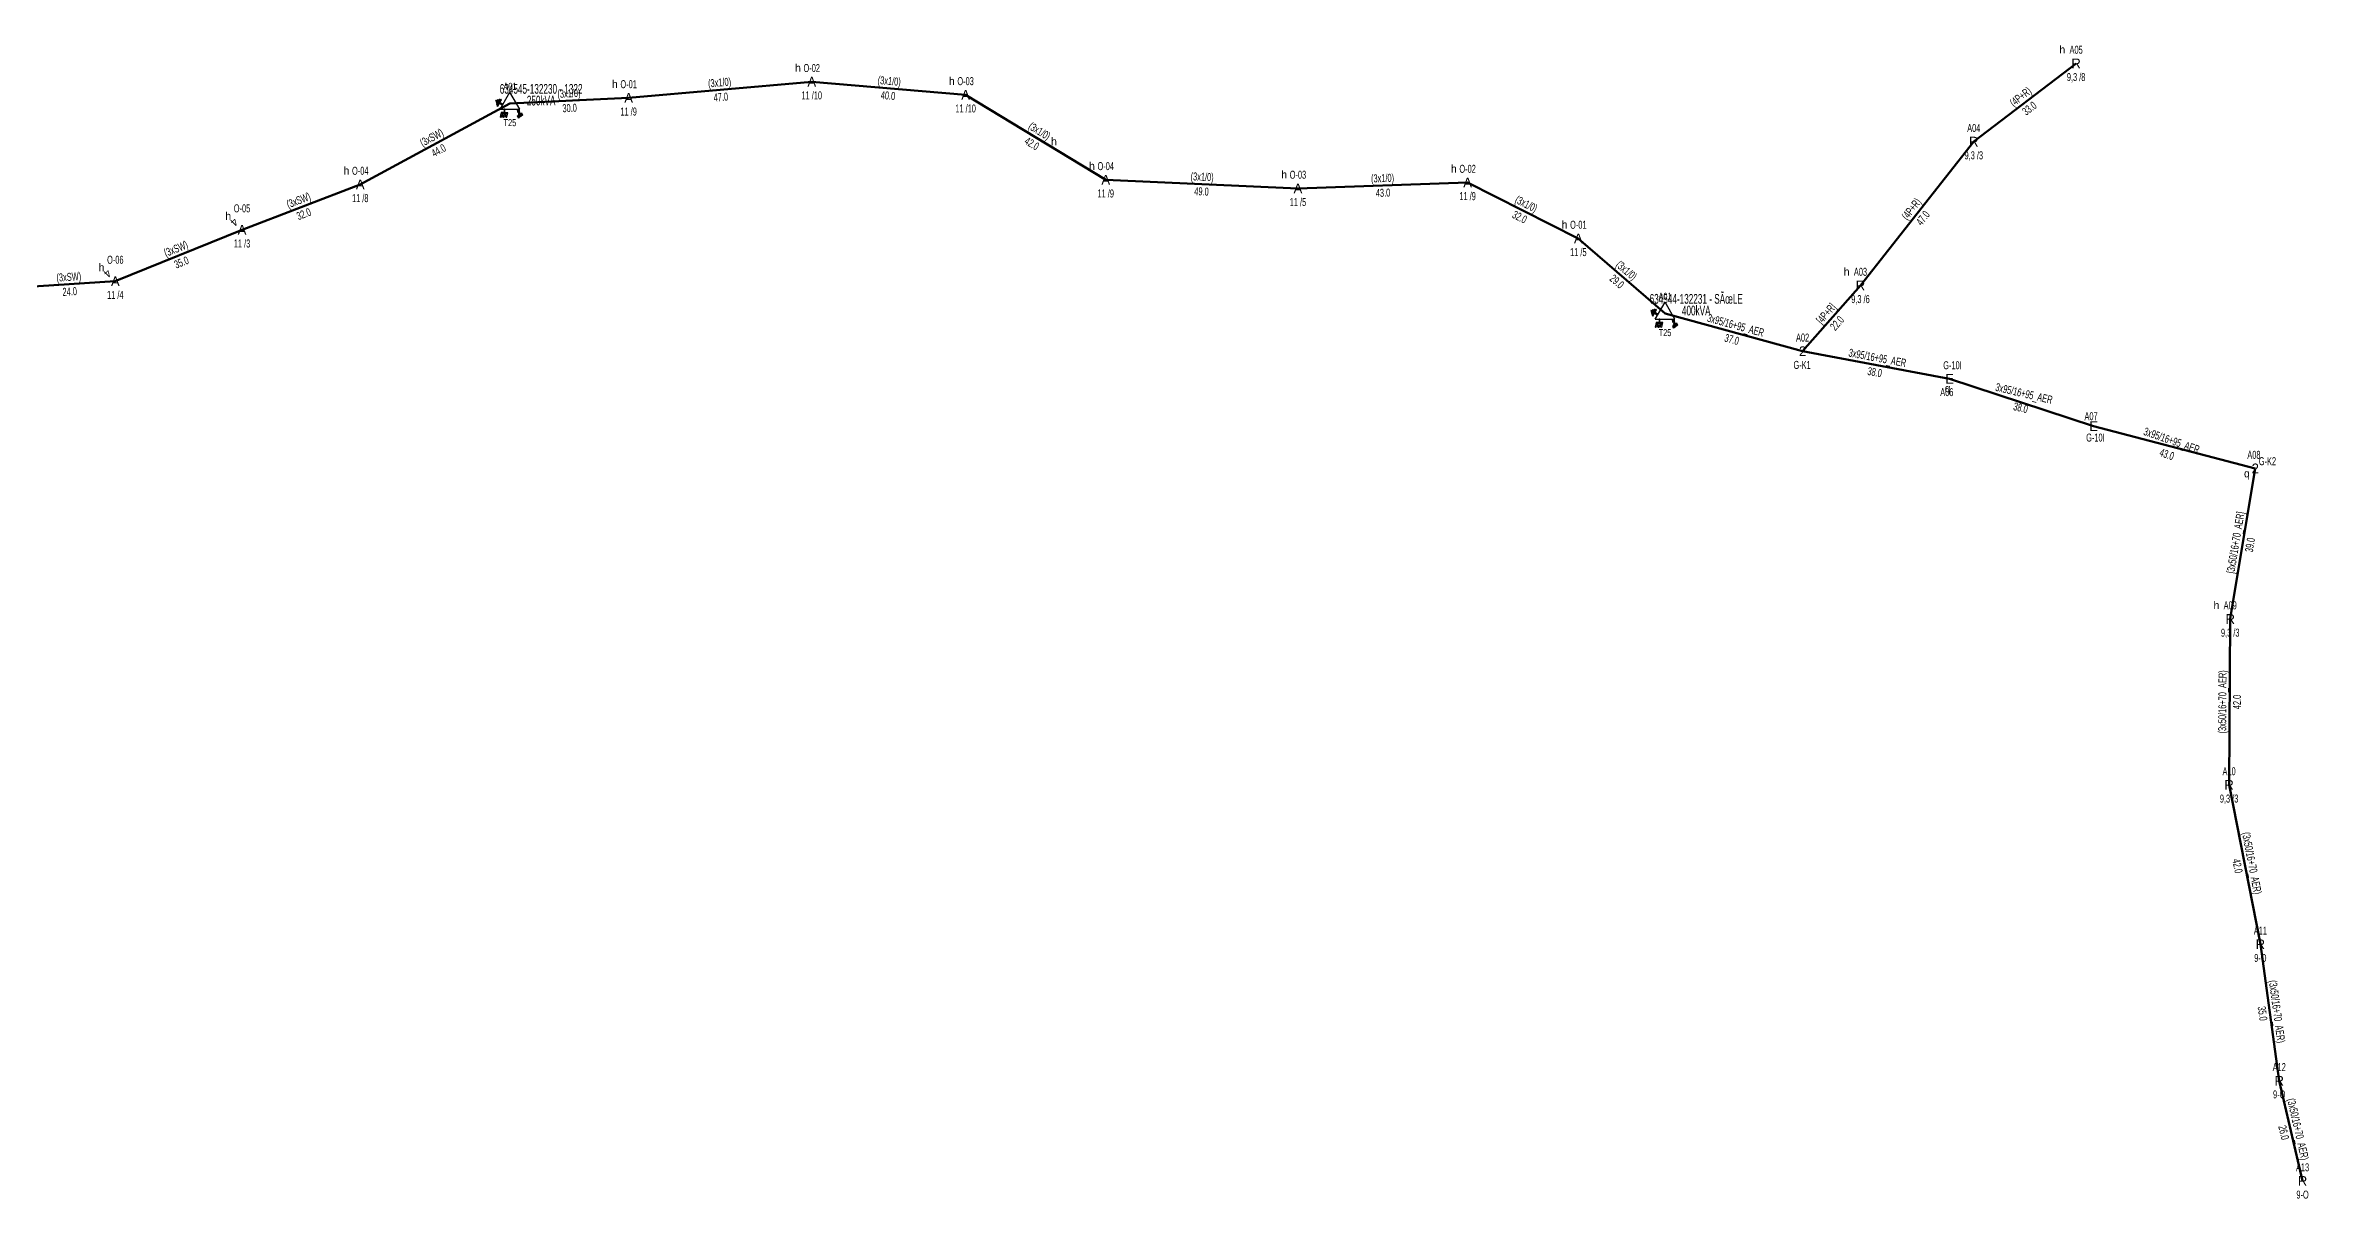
# Model space of a CAD drawing. Header units: millimetres. Extents: x 621771 to 623685, y 4076964 to 4077965.
# Drawn here: x 622353 to 622933, y 4077366 to 4077661 of the extents above; entities that cross this region are included whole.
import ezdxf
from ezdxf.enums import TextEntityAlignment as Align

# ---------------------------------------------------------------- set-up
doc = ezdxf.new("R2010")
doc.units = ezdxf.units.MM
for name, color, linetype, lineweight in [('DIREK_AG_MEVCUT', 120, 'Continuous', 25), ('DIREK_AG_YENI', 108, 'Continuous', 25), ('DIREK_OG_MEVCUT', 16, 'Continuous', 25), ('HAT_AG_HAVAI_BYSK', 3, 'Continuous', 50), ('HAT_AG_HAVAI_MEVCUT', 126, 'Continuous', 50), ('HAT_AG_HAVAI_YENI', 3, 'Continuous', 50), ('HAT_OG_HAVAI_MEVCUT', 48, 'Continuous', 70), ('TRAFO_MEVCUT', 5, 'Continuous', 30), ('TRAFO_TADILAT_BYSK', 5, 'Continuous', 30)]:
    doc.layers.add(name, color=color, linetype=linetype, lineweight=lineweight)
doc.styles.add('Direk', font='B_CAD')
doc.styles.get("Standard").update_dxf_attribs({"font": 'Arial'})

# ---------------------------------------------------------------- blocks, each defined once
blk = doc.blocks.new('MEV_DIREK')
h = blk.add_hatch(color=32)
h.paths.add_polyline_path([(-2.14, 0.97), (-2.35, 1.09), (-3.31, -0.55), (-3.09, -0.67), (-2.67, 0.06), (-1.89, -0.39), (-1.79, -0.22), (-2.56, 0.23)])
h.paths.add_polyline_path([(-3.46, -0.17), (-3.33, -0.25), (-2.61, 0.99), (-2.74, 1.06)])
h.paths.add_polyline_path([(-3.54, 0.29), (-3.41, 0.22), (-3.05, 0.82), (-3.18, 0.9)])
h.paths.add_polyline_path([(-3.58, 0.81), (-3.66, 0.68), (-3.53, 0.61), (-3.45, 0.74)])
h.paths.add_polyline_path([(-1.51, -2.34), (-2.26, -2.33), (-2.52, -3.47), (-2.42, -3.47), (-2.21, -2.53), (-1.91, -2.54), (-2.12, -3.47), (-2.02, -3.47), (-1.81, -2.54), (-1.51, -2.54), (-1.72, -3.47), (-1.62, -3.48), (-1.41, -2.54), (-1.11, -2.54), (-1.32, -3.48), (-1.22, -3.48), (-1.01, -2.54), (-0.71, -2.55), (-0.92, -3.48), (-0.82, -3.48), (-0.56, -2.35), (-1.31, -2.34), (-1.31, -1.44), (-1.51, -1.44)])
at = {"layer": 'TRAFO_MEVCUT'}
for points in [[(2.35, -1.57), (2.12, -1.92), (2.08, -1.44), (1.94, -1.44), (2.01, -2.32), (2.25, -1.96), (2.31, -2.67), (2.1, -2.67), (2.39, -2.87), (2.4, -2.86), (2.64, -2.49), (2.45, -2.63)], [(2.35, -1.57), (2.12, -1.92), (2.08, -1.44), (1.94, -1.44), (2.01, -2.32), (2.25, -1.96), (2.31, -2.67), (2.1, -2.67), (2.39, -2.87), (1.98, -3.19), (2.2, -3.79), (2.26, -3.74), (2.08, -3.26), (2.26, -3.13), (2.44, -3.6), (2.49, -3.56), (2.32, -3.08), (2.49, -2.94), (2.67, -3.42), (2.73, -3.38), (2.55, -2.9), (2.73, -2.76), (2.91, -3.24), (2.97, -3.2), (2.79, -2.72), (2.97, -2.58), (3.15, -3.06), (3.21, -3.01), (2.98, -2.42), (2.4, -2.86), (2.64, -2.49), (2.45, -2.63)], [(2.97, -2.58), (3.15, -3.06), (3.21, -3.01), (2.98, -2.42), (2.4, -2.86), (2.64, -2.49), (2.45, -2.63), (2.35, -1.57), (2.12, -1.92), (2.08, -1.44), (1.94, -1.44), (2.01, -2.32), (2.25, -1.96), (2.31, -2.67), (2.1, -2.67), (2.39, -2.87), (1.98, -3.19), (2.2, -3.79), (2.26, -3.74), (2.08, -3.26), (2.26, -3.13), (2.44, -3.6), (2.49, -3.56), (2.32, -3.08), (2.49, -2.94), (2.67, -3.42), (2.73, -3.38), (2.55, -2.9), (2.73, -2.76), (2.91, -3.24), (2.97, -3.2), (2.79, -2.72)]]:
    blk.add_hatch(color=32, dxfattribs=at).paths.add_polyline_path(points)
at = {"layer": 'TRAFO_MEVCUT', "linetype": 'Continuous'}
for p, q in [((-2.5, -1.44), (0, 2.89)), ((2.5, -1.44), (0, 2.89)), ((-2.5, -1.44), (2.5, -1.44))]:
    blk.add_line(p, q, dxfattribs=at)
at = {"layer": 'TRAFO_MEVCUT', "color": 32, "flags": 128}
blk.add_lwpolyline([(1.94, -1.44), (2.08, -1.44), (2.12, -1.92), (2.35, -1.57), (2.45, -2.63), (2.64, -2.49), (2.4, -2.86), (2.98, -2.42), (3.21, -3.01), (3.15, -3.06), (2.97, -2.58), (2.79, -2.72), (2.97, -3.2), (2.91, -3.24), (2.73, -2.76), (2.55, -2.9), (2.73, -3.38), (2.67, -3.42), (2.49, -2.94), (2.32, -3.08), (2.49, -3.56), (2.44, -3.6), (2.26, -3.13), (2.08, -3.26), (2.26, -3.74), (2.2, -3.79), (1.98, -3.19), (2.39, -2.87), (2.1, -2.67), (2.31, -2.67), (2.25, -1.96), (2.01, -2.32), (1.94, -1.44)], dxfattribs=at)
at = {"layer": 'TRAFO_TADILAT_BYSK', "color": 32, "flags": 128}
for points in [[(-3.53, 0.61), (-3.45, 0.74), (-3.58, 0.81), (-3.66, 0.68), (-3.53, 0.61)], [(-3.41, 0.22), (-3.05, 0.82), (-3.18, 0.9), (-3.54, 0.29), (-3.41, 0.22)], [(-3.33, -0.25), (-2.61, 0.99), (-2.74, 1.06), (-3.46, -0.17), (-3.33, -0.25)], [(-1.79, -0.22), (-2.56, 0.23), (-2.14, 0.97), (-2.35, 1.09), (-3.31, -0.55), (-3.09, -0.67), (-2.67, 0.06), (-1.89, -0.39), (-1.79, -0.22)], [(-1.31, -1.44), (-1.51, -1.44), (-1.51, -2.34), (-2.26, -2.33), (-2.52, -3.47), (-2.42, -3.47), (-2.21, -2.53), (-1.91, -2.54), (-2.12, -3.47), (-2.02, -3.47), (-1.81, -2.54), (-1.51, -2.54), (-1.72, -3.47), (-1.62, -3.48), (-1.41, -2.54), (-1.11, -2.54), (-1.32, -3.48), (-1.22, -3.48), (-1.01, -2.54), (-0.71, -2.55), (-0.92, -3.48), (-0.82, -3.48), (-0.56, -2.35), (-1.31, -2.34), (-1.31, -1.44)]]:
    blk.add_lwpolyline(points, dxfattribs=at)

msp = doc.modelspace()

# ---------------------------------------------------------------- linework, layer by layer
at = {"layer": 'HAT_AG_HAVAI_BYSK'}
for p, q in [((622803.199, 4077582.559), (622818.027612, 4077599.40713)), ((622912.757, 4077513.987), (622919.178412, 4077552.54487))]:
    msp.add_line(p, q, dxfattribs=at)
at = {"layer": 'HAT_AG_HAVAI_MEVCUT'}
for p, q in [((622873.276, 4077656.269), (622847.059, 4077636.23)), ((622818.027612, 4077599.40713), (622847.059, 4077636.23)), ((622912.757, 4077513.987), (622912.468, 4077471.499)), ((622912.468, 4077471.499), (622920.48, 4077430.684)), ((622920.48, 4077430.684), (622925.312, 4077395.738)), ((622925.312, 4077395.738), (622931.291, 4077370.077))]:
    msp.add_line(p, q, dxfattribs=at)
at = {"layer": 'HAT_AG_HAVAI_YENI'}
for p, q in [((622767.95318, 4077592.223221), (622803.199, 4077582.559)), ((622803.199, 4077582.559), (622840.870781, 4077575.518402)), ((622840.870781, 4077575.518402), (622877.765562, 4077563.345465)), ((622877.765562, 4077563.345465), (622919.178412, 4077552.54487))]:
    msp.add_line(p, q, dxfattribs=at)
at = {"layer": 'HAT_OG_HAVAI_MEVCUT'}
for p, q in [((622549.351, 4077651.58), (622502.439, 4077647.442)), ((622588.766, 4077648.222), (622549.351, 4077651.58)), ((622624.671, 4077626.465), (622588.766, 4077648.222)), ((622433.677, 4077625.269), (622472.021, 4077645.998)), ((622502.439, 4077647.442), (622472.021, 4077645.998)), ((622403.393, 4077613.651), (622433.677, 4077625.269)), ((622673.911, 4077624.259), (622624.671, 4077626.465)), ((622717.38, 4077625.773), (622673.911, 4077624.259)), ((622745.744, 4077611.447), (622717.38, 4077625.773)), ((622370.928, 4077600.484), (622403.393, 4077613.651)), ((622767.95318, 4077592.223221), (622745.744, 4077611.447)), ((622347.334, 4077598.963), (622370.928, 4077600.484))]:
    msp.add_line(p, q, dxfattribs=at)

# ---------------------------------------------------------------- block references
at = {"layer": 'TRAFO_MEVCUT', "linetype": 'ByBlock'}
for p in [(622472.021, 4077645.998), (622767.95318, 4077592.223221)]:
    msp.add_blockref('MEV_DIREK', p, dxfattribs=at)

# ---------------------------------------------------------------- texts
at = {"layer": 'DIREK_AG_MEVCUT', "color": 40, "linetype": 'ByBlock', "style": 'Direk'}
for p in [(622869.740466, 4077659.804534), (622611.408466, 4077636.284534), (622814.492078, 4077602.942664), (622909.221466, 4077517.522534)]:
    msp.add_text('h', height=2, dxfattribs=at).set_placement(p, align=Align.MIDDLE_CENTER)
at = {"layer": 'DIREK_AG_MEVCUT', "linetype": 'ByBlock', "width": 0.53}
for s, p in [('A05', (622873.276, 4077659.769)), ('9,3 /8', (622873.276, 4077652.769)), ('A04', (622847.059, 4077639.73)), ('9,3 /3', (622847.059, 4077632.73)), ('A03', (622818.027612, 4077602.90713)), ('9,3 /6', (622818.027612, 4077595.90713)), ('A09', (622912.757, 4077517.487)), ('9,3 /3', (622912.757, 4077510.487)), ('A10', (622912.468, 4077474.999)), ('9,3 /3', (622912.468, 4077467.999)), ('A11', (622920.48, 4077434.184)), ('9-O', (622920.48, 4077427.184)), ('A12', (622925.312, 4077399.238)), ('9-O', (622925.312, 4077392.238)), ('A13', (622931.291, 4077373.577)), ('9-O', (622931.291, 4077366.577))]:
    msp.add_text(s, height=2.05, dxfattribs=at).set_placement(p, align=Align.MIDDLE_CENTER)
at = {"layer": 'DIREK_AG_MEVCUT', "linetype": 'ByBlock', "style": 'Direk'}
for p in [(622873.276, 4077656.269), (622847.059, 4077636.23), (622818.027612, 4077599.40713), (622912.757, 4077513.987), (622912.468, 4077471.499), (622920.48, 4077430.684), (622925.312, 4077395.738), (622931.291, 4077370.077)]:
    msp.add_text('R', height=2.5, dxfattribs=at).set_placement(p, align=Align.MIDDLE_CENTER)
at = {"layer": 'DIREK_AG_YENI', "width": 0.53}
for s, p in [('A02', (622803.199, 4077586.059)), ('G-K1', (622803.072239, 4077579.059)), ('G-10I', (622841.59866, 4077578.970111)), ('A06', (622840.148601, 4077572.093719)), ('A07', (622877.103025, 4077565.922275)), ('G-10I', (622878.218417, 4077560.445427)), ('A08', (622918.824279, 4077556.026908)), ('G-K2', (622922.286206, 4077554.391589))]:
    msp.add_text(s, height=2.05, dxfattribs=at).set_placement(p, align=Align.MIDDLE_CENTER)
at = {"layer": 'DIREK_AG_YENI', "style": 'Direk'}
for s, p in [('2', (622803.199, 4077582.559)), ('E', (622840.870781, 4077575.518402)), ('E', (622877.765562, 4077563.345465)), ('2', (622919.178412, 4077552.54487))]:
    msp.add_text(s, height=2.5, dxfattribs=at).set_placement(p, align=Align.MIDDLE_CENTER)
at = {"layer": 'DIREK_AG_YENI', "color": 4, "style": 'Direk'}
for p in [(622840.354938, 4077573.0722), (622917.029221, 4077551.267773)]:
    msp.add_text('q', height=2, dxfattribs=at).set_placement(p, align=Align.MIDDLE_CENTER)
at = {"layer": 'DIREK_OG_MEVCUT', "color": 40, "linetype": 'ByBlock', "style": 'Direk'}
for p in [(622545.815466, 4077655.115534), (622498.903466, 4077650.977534), (622585.230466, 4077651.757534), (622621.135466, 4077630.000534), (622713.844466, 4077629.308534), (622430.141466, 4077628.804534), (622670.375466, 4077627.794534), (622399.857466, 4077617.186534), (622742.208466, 4077614.982534), (622367.392466, 4077604.019534)]:
    msp.add_text('h', height=2, dxfattribs=at).set_placement(p, align=Align.MIDDLE_CENTER)
at = {"layer": 'DIREK_OG_MEVCUT', "linetype": 'ByBlock', "width": 0.53}
for s, p in [('O-02', (622549.351, 4077655.08)), ('O-01', (622502.439, 4077650.942)), ('11 /10', (622549.351, 4077648.08)), ('O-03', (622588.766, 4077651.722)), ('11 /9', (622502.439, 4077643.942)), ('11 /10', (622588.766, 4077644.722)), ('O-04', (622624.671, 4077629.965)), ('O-04', (622433.677, 4077628.769)), ('O-03', (622673.911, 4077627.759)), ('O-02', (622717.38, 4077629.273)), ('O-05', (622403.393, 4077619.151)), ('11 /8', (622433.677, 4077621.769)), ('11 /9', (622624.671, 4077622.965)), ('11 /5', (622673.911, 4077620.759)), ('11 /9', (622717.38, 4077622.273)), ('O-01', (622745.744, 4077614.947)), ('11 /3', (622403.393, 4077610.151)), ('11 /5', (622745.744, 4077607.947)), ('O-06', (622370.928, 4077605.984)), ('11 /4', (622370.928, 4077596.984))]:
    msp.add_text(s, height=2.05, dxfattribs=at).set_placement(p, align=Align.MIDDLE_CENTER)
at = {"layer": 'DIREK_OG_MEVCUT', "linetype": 'ByBlock', "style": 'Direk'}
for p in [(622502.439, 4077647.442), (622549.351, 4077651.58), (622588.766, 4077648.222), (622433.677, 4077625.269), (622624.671, 4077626.465), (622673.911, 4077624.259), (622717.38, 4077625.773), (622403.393, 4077613.651), (622745.744, 4077611.447), (622370.928, 4077600.484)]:
    msp.add_text('A', height=2.5, dxfattribs=at).set_placement(p, align=Align.MIDDLE_CENTER)
at = {"layer": 'DIREK_OG_MEVCUT', "color": 32, "linetype": 'ByBlock', "style": 'Direk'}
for p in [(622401.413101, 4077615.630899), (622368.948101, 4077602.463899)]:
    msp.add_text('4', height=2, rotation=225.000001, dxfattribs=at).set_placement(p, align=Align.MIDDLE_CENTER)
at = {"layer": 'HAT_AG_HAVAI_BYSK', "lineweight": 30, "width": 0.53}
for s, rotation, p in [('[4P+R]', 48.648686, (622809.975299, 4077591.544477)), ('[3x50/16+70_AER]', 80.544762, (622915.129254, 4077533.40557))]:
    msp.add_text(s, height=2.05, rotation=rotation, dxfattribs=at).set_placement(p, align=Align.CENTER)
for s, rotation, p in [('22.0', 48.648686, (622811.251442, 4077590.421331)), ('39.0', 80.544762, (622916.806158, 4077533.126299))]:
    msp.add_text(s, height=2.05, rotation=rotation, dxfattribs=at).set_placement(p, align=Align.TOP_CENTER)
at = {"layer": 'HAT_AG_HAVAI_MEVCUT', "lineweight": 30, "width": 0.53}
for s, rotation, p in [('(4P+R)', 397.392538, (622859.651318, 4077646.92482)), ('(4P+R)', 51.747526, (622831.875809, 4077618.344824)), ('(3x50/16+70_AER)', 449.610285, (622911.76252, 4077492.748781)), ('(3x50/16+70_AER)', 281.105968, (622917.308082, 4077451.255231)), ('(3x50/16+70_AER)', 277.872398, (622923.737989, 4077413.327422)), ('(3x50/16+70_AER)', 283.115881, (622929.129326, 4077383.100383))]:
    msp.add_text(s, height=2.05, rotation=rotation, dxfattribs=at).set_placement(p, align=Align.CENTER)
for s, rotation, p in [('33.0', 397.392538, (622860.683682, 4077645.57418)), ('47.0', 51.747526, (622833.210803, 4077617.292306)), ('42.0', 449.610285, (622913.46248, 4077492.737219)), ('42.0', 281.105968, (622915.639918, 4077450.927769)), ('35.0', 277.872398, (622922.054011, 4077413.094578)), ('26.0', 283.115881, (622927.473674, 4077382.714617))]:
    msp.add_text(s, height=2.05, rotation=rotation, dxfattribs=at).set_placement(p, align=Align.TOP_CENTER)
at = {"layer": 'HAT_AG_HAVAI_YENI', "lineweight": 30, "width": 0.53}
for rotation, p in [(344.666215, (622785.80093, 4077588.210691)), (349.414375, (622822.191104, 4077579.874074)), (346.770055, (622859.700308, 4077570.747089)), (340.894654, (622897.423547, 4077558.743739))]:
    msp.add_text('3x95/16+95_AER', height=2.05, rotation=rotation, dxfattribs=at).set_placement(p, align=Align.CENTER)
for s, rotation, p in [('37.0', 344.666215, (622785.351379, 4077586.571208)), ('38.0', 349.414375, (622821.878806, 4077578.203006)), ('38.0', 346.770055, (622859.311247, 4077569.092208)), ('43.0', 340.894654, (622896.867127, 4077557.137378))]:
    msp.add_text(s, height=2.05, rotation=rotation, dxfattribs=at).set_placement(p, align=Align.TOP_CENTER)
at = {"layer": 'HAT_OG_HAVAI_MEVCUT', "lineweight": 30, "width": 0.53}
for s, rotation, p in [('(3x1/0)', 362.717899, (622487.189694, 4077647.569044, 311236.0105)), ('(3x1/0)', 365.040883, (622525.820313, 4077650.357712, 311251.2195)), ('(3x1/0)', 355.130388, (622569.130655, 4077650.747932, 311274.6755)), ('(3xSW)', 28.395926, (622452.444773, 4077636.38123)), ('(3x1/0)', 328.785806, (622607.159003, 4077638.070451, 311294.383)), ('(3x1/0)', 357.434809, (622649.329043, 4077626.211148, 311312.3355)), ('(3x1/0)', 361.994772, (622695.615913, 4077625.865485, 311336.9555)), ('(3xSW)', 20.988558, (622418.230546, 4077620.253604)), ('(3x1/0)', 333.202716, (622731.94521, 4077619.368716, 311358.69)), ('(3xSW)', 22.076256, (622386.841036, 4077607.855182)), ('(3xSW)', 3.6885, (622359.076318, 4077600.571739)), ('(3x1/0)', 319.121255, (622757.404881, 4077602.477792, 311372.872))]:
    msp.add_text(s, height=2.05, rotation=rotation, dxfattribs=at).set_placement(p, align=Align.CENTER)
for s, rotation, p in [('47.0', 365.040883, (622525.969687, 4077648.664288, 311251.2195)), ('40.0', 355.130388, (622568.986345, 4077649.054068, 311274.6755)), ('30.0', 362.717899, (622487.270306, 4077645.870956, 311236.0105)), ('42.0', 328.785806, (622606.277997, 4077636.616549, 311294.383)), ('44.0', 28.395926, (622453.253227, 4077634.88577)), ('32.0', 20.988558, (622418.839454, 4077618.666396)), ('49.0', 357.434809, (622649.252957, 4077624.512852, 311312.3355)), ('43.0', 361.994772, (622695.675087, 4077624.166515, 311336.9555)), ('32.0', 333.202716, (622731.17879, 4077617.851284, 311358.69)), ('35.0', 22.076256, (622387.479964, 4077606.279818)), ('29.0', 319.121255, (622756.292299, 4077601.192428, 311372.872)), ('24.0', 3.6885, (622359.185682, 4077598.875261))]:
    msp.add_text(s, height=2.05, rotation=rotation, dxfattribs=at).set_placement(p, align=Align.TOP_CENTER)
at = {"layer": 'TRAFO_MEVCUT', "linetype": 'ByBlock', "width": 0.6}
for s, height, p in [('634545-132230 - 1322', 2.5, (622480.021, 4077648.498)), ('A01', 1.8, (622472.021, 4077649.498)), ('250kVA', 2.5, (622480.021, 4077645.498)), ('634544-132231 - SÃœLE', 2.5, (622775.95318, 4077594.723221)), ('A01', 1.8, (622767.95318, 4077595.723221)), ('400kVA', 2.5, (622775.95318, 4077591.723221))]:
    msp.add_text(s, height=height, dxfattribs=at).set_placement(p, align=Align.CENTER)
for p in [(622472.021, 4077641.998), (622767.95318, 4077588.223221)]:
    msp.add_text('T25', height=1.8, dxfattribs=at).set_placement(p, align=Align.TOP_CENTER)

doc.saveas('drawing.dxf')
